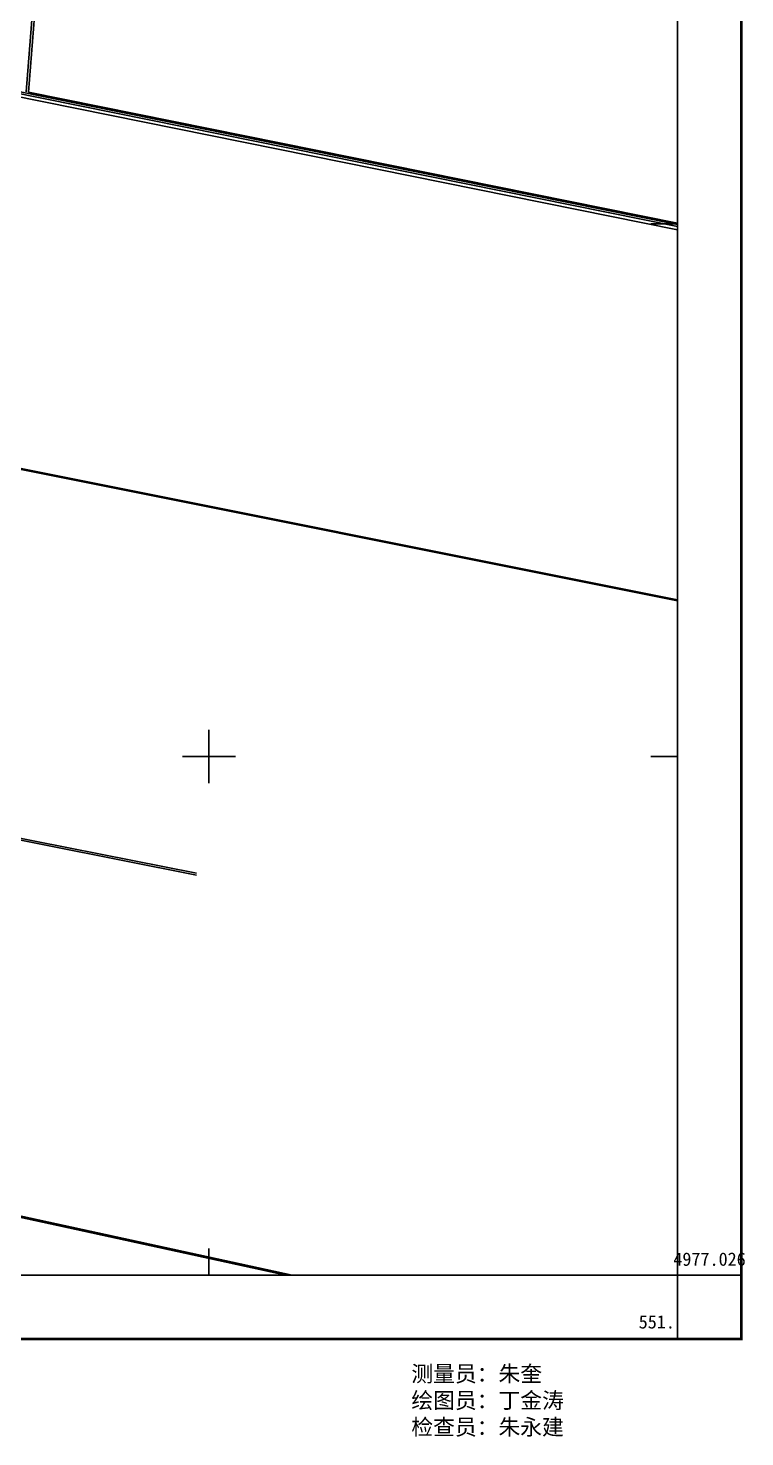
# Model space of a CAD drawing. Extents: x 546685 to 552006, y 4976723 to 4983341.
# Drawn here: x 550660 to 552006, y 4976723 to 4979367 of the extents above; entities that cross this region are included whole.
import ezdxf
from ezdxf.enums import TextEntityAlignment as Align

# ---------------------------------------------------------------- set-up
doc = ezdxf.new("R2010")
doc.units = 0
doc.header["$LTSCALE"] = 10
doc.layers.add('TK', color=7, linetype='CONTINUOUS')
doc.layers.add('路林渠', color=7, linetype='CONTINUOUS')
doc.styles.add('宋体', font='SimSun.ttf')

msp = doc.modelspace()

# ---------------------------------------------------------------- linework, layer by layer
at = {"layer": 'TK', "linetype": 'Continuous'}
for p, q in [((551880, 4979000), (551830, 4979000)), ((551000, 4977950), (551000, 4978050)), ((550950, 4978000), (551050, 4978000)), ((551880, 4978000), (551830, 4978000)), ((551000, 4977026), (551000, 4977076)), ((551880, 4977026), (552000, 4977026)), ((551880, 4977026), (551880, 4976906))]:
    msp.add_line(p, q, dxfattribs=at)
at = {"layer": 'TK', "linetype": 'Continuous', "const_width": 5, "flags": 128}
msp.add_lwpolyline([(546760, 4976906), (552000, 4976906), (552000, 4983146), (546760, 4983146)], close=True, dxfattribs=at)
at = {"layer": 'TK', "linetype": 'Continuous', "flags": 128}
msp.add_lwpolyline([(546880, 4977026), (551880, 4977026), (551880, 4983026), (546880, 4983026)], close=True, dxfattribs=at)
at = {"layer": '路林渠', "color": 4, "linetype": 'Continuous', "flags": 128}
for points, elevation in [([(550710.9, 4979938.6), (550656.6, 4979248.1)], 289.3), ([(550715.4, 4979937.7), (550661, 4979247.2)], 289.3), ([(551880, 4978998.7), (549450.4, 4979489.4)], 292.5), ([(550661, 4979247.2), (551880, 4979001.3)], 290.9), ([(550605.8, 4978547.1), (551880, 4978292.3)], 290.8), ([(550606, 4978549), (551880, 4978294.2)], 293.3), ([(550976.3, 4977777.2), (550551.8, 4977861.5)], 292.9), ([(550552.1, 4977865), (550976.6, 4977780.9)], 292), ([(549253, 4977437.8), (551144.5, 4977026)], 293.2), ([(549253.2, 4977440.3), (551156.3, 4977026)], 293.2)]:
    msp.add_lwpolyline(points, dxfattribs=dict(at, elevation=elevation))
at = {"layer": '路林渠', "linetype": 'Continuous', "flags": 128}
for points, elevation in [([(551880, 4978995.1), (549432.9, 4979489.3)], 292.3), ([(551880, 4978989), (549434.2, 4979483)], 292.2)]:
    msp.add_lwpolyline(points, dxfattribs=dict(at, elevation=elevation))

# ---------------------------------------------------------------- texts
at = {"layer": 'TK', "linetype": 'Continuous', "style": '宋体'}
msp.add_text('4977.026', height=25, dxfattribs=at).set_placement((551940, 4977056), align=Align.MIDDLE)
msp.add_text('551.', height=25, dxfattribs=at).set_placement((551875, 4976938.5), align=Align.MIDDLE_RIGHT)
for s, p in [('测量员：朱奎', (551380, 4976841)), ('绘图员：丁金涛', (551380, 4976791)), ('检查员：朱永建', (551380, 4976741))]:
    msp.add_text(s, height=30, dxfattribs=at).set_placement(p, align=Align.MIDDLE_LEFT)

doc.saveas('drawing.dxf')
